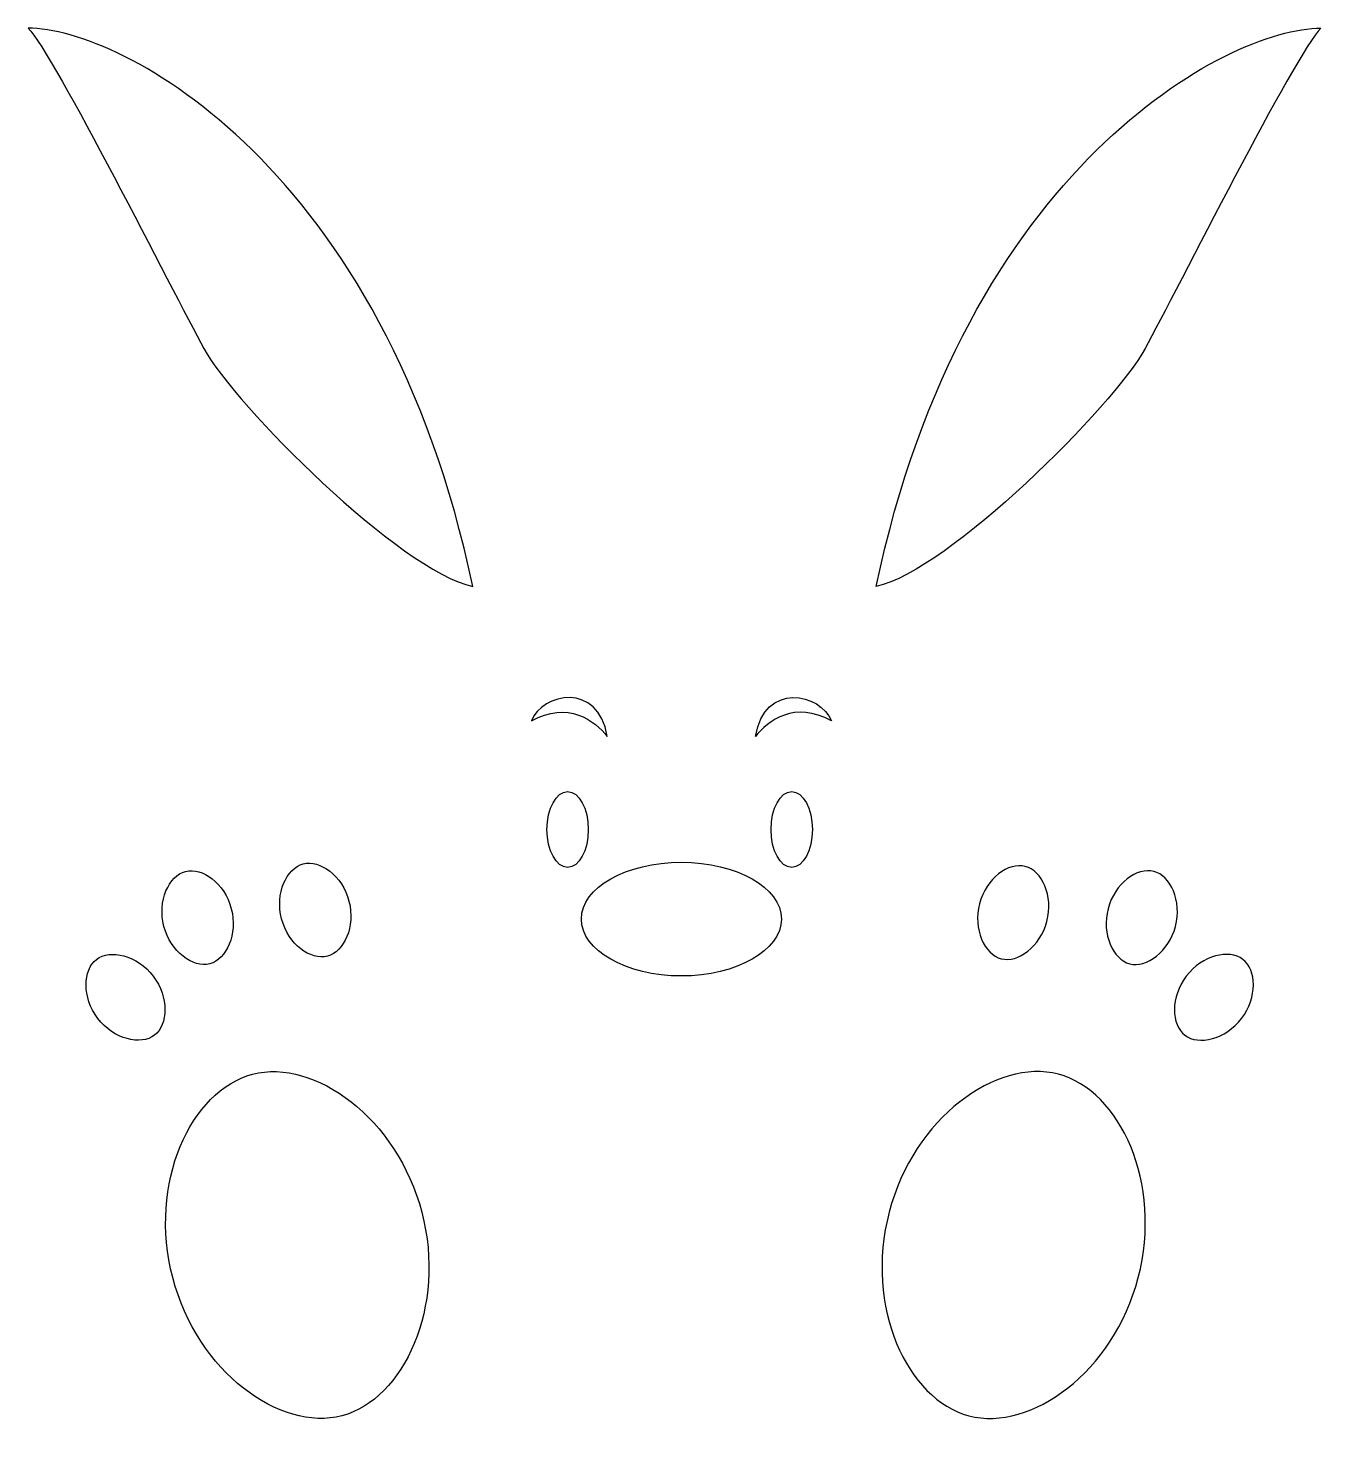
# Model space of a CAD drawing. Header units: centimetres. Extents: x -2.4 to 2.4, y -2.63 to 2.58.
import ezdxf

# ---------------------------------------------------------------- set-up
doc = ezdxf.new("R2010")
doc.units = ezdxf.units.CM
doc.header["$MEASUREMENT"] = 0
doc.layers.add('Camada 1', color=7, linetype='Continuous')

msp = doc.modelspace()

# ---------------------------------------------------------------- linework, layer by layer
at = {"layer": 'Camada 1'}
for centre, major_axis, ratio in [((-0.39707, -0.3949), (0, 0.14091), 0.5454545), ((0.43554, -0.3949), (0, 0.14091), 0.5454545), ((0.02562, -0.72796), (0.37147, 0), 0.5690096)]:
    msp.add_ellipse(centre, major_axis=major_axis, ratio=ratio, dxfattribs=at)
for points, knots in [([(-2.40193, 2.58351), (-2.05604, 2.58351), (-1.07608, 2.06464), (-0.7494, 0.5082), (-0.7494, 0.5082), (-1.0184, 0.56585), (-1.63329, 1.18077), (-1.7486, 1.39212), (-1.7486, 1.39212), (-1.8639, 1.60349), (-2.30586, 2.48744), (-2.40193, 2.58351)], [0, 0, 0, 0, 0.25, 0.25, 0.25, 0.25, 0.5, 0.5, 0.5, 0.5, 1, 1, 1, 1]), ([(2.40193, 2.58351), (2.05607, 2.58351), (1.0761, 2.06464), (0.74945, 0.5082), (0.74945, 0.5082), (1.01845, 0.56585), (1.63332, 1.18077), (1.74862, 1.39212), (1.74862, 1.39212), (1.8639, 1.60349), (2.30588, 2.48744), (2.40193, 2.58351)], [0, 0, 0, 0, 0.25, 0.25, 0.25, 0.25, 0.5, 0.5, 0.5, 0.5, 1, 1, 1, 1]), ([(-0.53159, 0.00861), (-0.49315, 0.11111), (-0.2818, 0.15593), (-0.24978, -0.04904), (-0.24978, -0.04904), (-0.2946, 0.00861), (-0.3971, 0.08547), (-0.53159, 0.00861)], [0, 0, 0, 0, 0.3333333, 0.3333333, 0.3333333, 0.3333333, 1, 1, 1, 1]), ([(0.58289, 0.00861), (0.54447, 0.11111), (0.33307, 0.15593), (0.30108, -0.04904), (0.30108, -0.04904), (0.34588, 0.00861), (0.44835, 0.08547), (0.58289, 0.00861)], [0, 0, 0, 0, 0.3333333, 0.3333333, 0.3333333, 0.3333333, 1, 1, 1, 1]), ([(-1.20958, -0.66129), (-1.23435, -0.56652), (-1.31748, -0.5063), (-1.37957, -0.52252), (-1.37957, -0.52252), (-1.44164, -0.53877), (-1.48458, -0.63222), (-1.45979, -0.72696), (-1.45979, -0.72696), (-1.435, -0.82176), (-1.35189, -0.88198), (-1.2898, -0.86576), (-1.2898, -0.86576), (-1.22771, -0.84948), (-1.18479, -0.75606), (-1.20958, -0.66129)], [0, 0, 0, 0, 0.2, 0.2, 0.2, 0.2, 0.4, 0.4, 0.4, 0.4, 0.6, 0.6, 0.6, 0.6, 1, 1, 1, 1]), ([(1.13349, -0.67081), (1.15831, -0.57606), (1.24139, -0.51582), (1.30351, -0.53206), (1.30351, -0.53206), (1.36558, -0.54828), (1.40855, -0.64173), (1.38373, -0.73648), (1.38373, -0.73648), (1.35894, -0.83128), (1.27581, -0.89153), (1.21374, -0.87528), (1.21374, -0.87528), (1.15161, -0.85904), (1.1087, -0.76561), (1.13349, -0.67081)], [0, 0, 0, 0, 0.2, 0.2, 0.2, 0.2, 0.4, 0.4, 0.4, 0.4, 0.6, 0.6, 0.6, 0.6, 1, 1, 1, 1]), ([(-1.64681, -0.68944), (-1.6716, -0.59469), (-1.75471, -0.53445), (-1.8168, -0.55069), (-1.8168, -0.55069), (-1.8789, -0.56691), (-1.92181, -0.66036), (-1.89702, -0.75513), (-1.89702, -0.75513), (-1.87225, -0.8499), (-1.78912, -0.91015), (-1.72705, -0.89393), (-1.72705, -0.89393), (-1.66496, -0.87766), (-1.62201, -0.78424), (-1.64681, -0.68944)], [0, 0, 0, 0, 0.2, 0.2, 0.2, 0.2, 0.4, 0.4, 0.4, 0.4, 0.6, 0.6, 0.6, 0.6, 1, 1, 1, 1]), ([(1.61122, -0.68944), (1.63596, -0.59469), (1.71909, -0.53445), (1.78121, -0.55069), (1.78121, -0.55069), (1.84333, -0.56691), (1.88622, -0.66036), (1.86141, -0.75513), (1.86141, -0.75513), (1.83664, -0.8499), (1.75357, -0.91015), (1.69144, -0.89393), (1.69144, -0.89393), (1.62937, -0.87766), (1.58643, -0.78424), (1.61122, -0.68944)], [0, 0, 0, 0, 0.2, 0.2, 0.2, 0.2, 0.4, 0.4, 0.4, 0.4, 0.6, 0.6, 0.6, 0.6, 1, 1, 1, 1]), ([(-1.93724, -0.93987), (-1.99669, -0.86208), (-2.09663, -0.83859), (-2.14766, -0.87756), (-2.14766, -0.87756), (-2.19865, -0.91653), (-2.20214, -1.0193), (-2.14266, -1.09711), (-2.14266, -1.09711), (-2.08318, -1.175), (-1.98325, -1.19845), (-1.93224, -1.15947), (-1.93224, -1.15947), (-1.88123, -1.12047), (-1.87773, -1.01771), (-1.93724, -0.93987)], [0, 0, 0, 0, 0.2, 0.2, 0.2, 0.2, 0.4, 0.4, 0.4, 0.4, 0.6, 0.6, 0.6, 0.6, 1, 1, 1, 1]), ([(1.90163, -0.93987), (1.96111, -0.86208), (2.06102, -0.83859), (2.11205, -0.87756), (2.11205, -0.87756), (2.16304, -0.91653), (2.16655, -1.0193), (2.10705, -1.09711), (2.10705, -1.09711), (2.04755, -1.175), (1.94764, -1.19845), (1.89665, -1.15947), (1.89665, -1.15947), (1.84564, -1.12047), (1.84212, -1.01771), (1.90163, -0.93987)], [0, 0, 0, 0, 0.2, 0.2, 0.2, 0.2, 0.4, 0.4, 0.4, 0.4, 0.6, 0.6, 0.6, 0.6, 1, 1, 1, 1]), ([(-0.93891, -1.81759), (-1.03056, -1.4671), (-1.33798, -1.24424), (-1.56769, -1.30425), (-1.56769, -1.30425), (-1.79737, -1.36436), (-1.9562, -1.70988), (-1.8645, -2.06046), (-1.8645, -2.06046), (-1.77287, -2.41101), (-1.46543, -2.63381), (-1.23574, -2.57378), (-1.23574, -2.57378), (-1.00606, -2.51371), (-0.84724, -2.16822), (-0.93891, -1.81759)], [0, 0, 0, 0, 0.2, 0.2, 0.2, 0.2, 0.4, 0.4, 0.4, 0.4, 0.6, 0.6, 0.6, 0.6, 1, 1, 1, 1]), ([(0.79747, -1.81759), (0.88912, -1.4671), (1.19651, -1.24424), (1.42628, -1.30425), (1.42628, -1.30425), (1.65596, -1.36436), (1.81479, -1.70988), (1.72306, -2.06046), (1.72306, -2.06046), (1.63141, -2.41101), (1.32402, -2.63381), (1.09428, -2.57378), (1.09428, -2.57378), (0.86459, -2.51371), (0.70579, -2.16822), (0.79747, -1.81759)], [0, 0, 0, 0, 0.2, 0.2, 0.2, 0.2, 0.4, 0.4, 0.4, 0.4, 0.6, 0.6, 0.6, 0.6, 1, 1, 1, 1])]:
    msp.add_open_spline(points, degree=3, knots=knots, dxfattribs=at)

doc.saveas('drawing.dxf')
